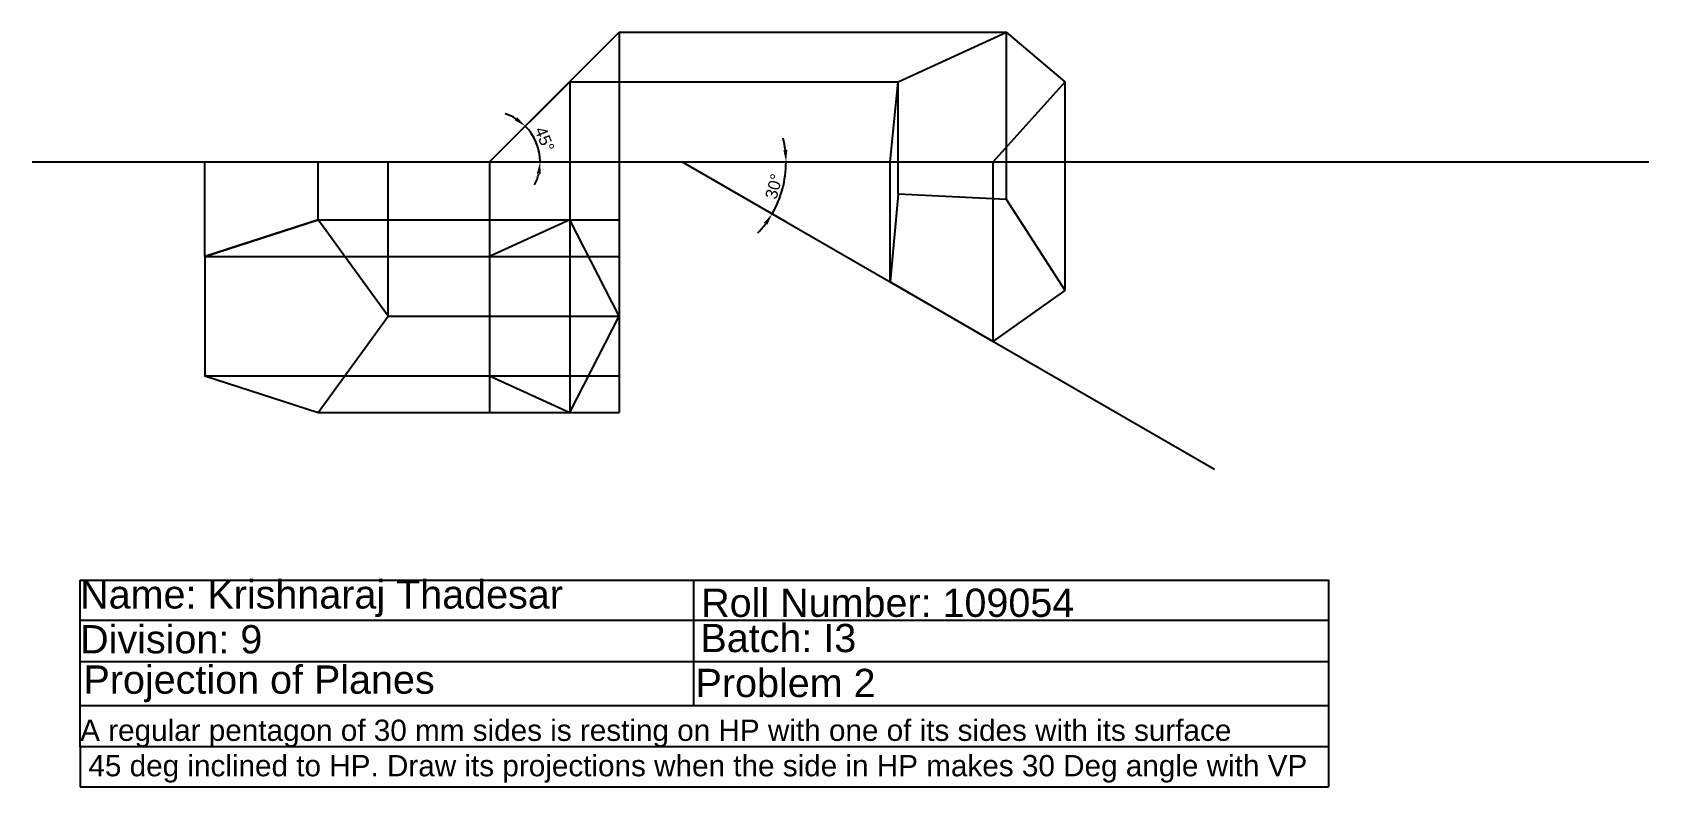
# Model space of a CAD drawing. Header units: millimetres. Extents: x 87 to 494, y 0 to 190.
import ezdxf

# ---------------------------------------------------------------- set-up
doc = ezdxf.new("R2010")
doc.units = ezdxf.units.MM
doc.styles.add('Arial_3', font='', dxfattribs={"height": 3})
doc.styles.get("Standard").update_dxf_attribs({"font": ''})
doc.styles.get('Arial_3').set_extended_font_data('Arial')
doc.styles.get('Standard').set_extended_font_data('Arial')
doc.dimstyles.new('Decimal-3', dxfattribs={"dimscale": 1.2, "dimtxt": 2.5, "dimasz": 2.5, "dimexe": 1.25, "dimexo": 0.625, "dimtad": 1, "dimtxsty": 'Standard', "dimcen": 2.5, "dimadec": 0, "dimazin": 0, "dimtfac": 1, "dimtmove": 0, "dimatfit": 3, "dimfxl": 1, "dimarcsym": 0})

# ---------------------------------------------------------------- blocks, each defined once
blk = doc.blocks.new('*D4')
at = {"color": 0, "lineweight": -2, "transparency": 16777216}
for start, end in [(6.5832, 13.1665), (330, 0), (316.8335, 323.4168)]:
    blk.add_arc((250.62, 156.99), 26.12, start, end, dxfattribs=at)
at = {"color": 0, "transparency": 16777216}
for points in [[(277.07, 160.01), (276.07, 159.95), (276.74, 156.99)], [(271.18, 141.69), (272.01, 141.14), (273.24, 143.92)]]:
    blk.add_solid(points, dxfattribs=at)
at = {"layer": 'Defpoints', "color": 0, "transparency": 16777216}
for p in [(87.01, 156.99), (250.62, 156.99), (493.89, 156.99), (275.17, 148.05), (384.55, 79.66)]:
    blk.add_point(p, dxfattribs=at)
at = {"color": 0, "transparency": 16777216, "insert": (273.68, 150.81), "char_height": 3, "attachment_point": 5, "rotation": 75}
blk.add_mtext('30°', dxfattribs=at)
blk = doc.blocks.new('*D5')
at = {"color": 0, "lineweight": -2, "transparency": 16777216}
for start, end in [(58.5208, 72.0417), (0, 45), (332.9583, 346.4792)]:
    blk.add_arc((202.1, 156.99), 12.74, start, end, dxfattribs=at)
at = {"color": 0, "transparency": 16777216}
for points in [[(209.06, 168.25), (208.44, 167.46), (211.11, 166)], [(213.99, 154.07), (214.99, 153.95), (214.84, 156.99)]]:
    blk.add_solid(points, dxfattribs=at)
at = {"layer": 'Defpoints', "color": 0, "transparency": 16777216}
for p in [(222.27, 177.16), (214.41, 160.28), (87.01, 156.99), (202.1, 156.99), (493.89, 156.99)]:
    blk.add_point(p, dxfattribs=at)
at = {"color": 0, "transparency": 16777216, "insert": (215.95, 162.72), "char_height": 3, "attachment_point": 5, "rotation": 292.5}
blk.add_mtext('45°', dxfattribs=at)

msp = doc.modelspace()

# ---------------------------------------------------------------- linework, layer by layer
at = {"color": 4}
for p, q in [((202.099, 156.985), (234.743, 189.629)), ((304.979, 177.16), (332.232, 189.629)), ((347.017, 177.16), (332.232, 189.629)), ((302.92, 156.985), (304.979, 177.16)), ((328.901, 156.985), (347.017, 177.16)), ((302.92, 156.985), (328.901, 156.985)), ((304.979, 148.896), (302.92, 126.789)), ((332.232, 147.559), (304.979, 148.896)), ((347.017, 124.626), (332.232, 147.559)), ((130.432, 133.135), (158.964, 142.406)), ((222.274, 142.406), (202.099, 133.135)), ((234.743, 118.135), (222.274, 142.406)), ((202.099, 133.135), (202.099, 103.135)), ((302.92, 126.789), (328.901, 111.789)), ((328.901, 111.789), (347.017, 124.626)), ((222.274, 93.865), (234.743, 118.135)), ((202.099, 103.135), (222.274, 93.865))]:
    msp.add_line(p, q, dxfattribs=at)
for p, q in [((234.743, 189.629), (234.743, 93.865)), ((234.743, 189.629), (332.232, 189.629)), ((332.232, 147.559), (332.232, 189.629)), ((202.099, 156.985), (222.274, 177.16)), ((222.274, 177.16), (222.274, 93.865)), ((222.274, 177.16), (304.979, 177.16)), ((304.979, 148.896), (304.979, 177.16)), ((347.017, 124.626), (347.017, 177.16)), ((87.005, 156.985), (493.885, 156.985)), ((130.432, 133.135), (130.432, 156.985)), ((158.964, 142.406), (158.964, 156.985)), ((176.597, 118.135), (176.597, 156.985)), ((202.099, 156.985), (202.099, 93.865)), ((250.618, 156.985), (276.599, 141.985)), ((250.618, 156.985), (384.55, 79.66)), ((302.92, 126.789), (302.92, 156.985)), ((328.901, 111.789), (328.901, 156.985)), ((158.964, 142.406), (234.743, 142.406)), ((130.432, 133.135), (234.743, 133.135)), ((176.597, 118.135), (234.743, 118.135)), ((130.432, 103.135), (234.743, 103.135)), ((158.964, 93.865), (234.743, 93.865)), ((253.424, 51.648), (253.424, 20.293)), ((413.303, 41.527), (99.046, 41.527)), ((99.046, 31.183), (413.303, 31.183)), ((99.272, 20.114), (413.529, 20.114)), ((99.046, 9.673), (99.046, -0.331)), ((413.303, 9.673), (413.303, -0.331)), ((99.046, -0.331), (413.303, -0.331))]:
    msp.add_line(p, q)
msp.add_lwpolyline([(130.432, 133.135), (130.432, 103.135), (158.964, 93.865), (176.597, 118.135), (158.964, 142.406)], close=True, dxfattribs=at)
msp.add_lwpolyline([(99.046, 51.648), (413.303, 51.648), (413.303, 9.673), (99.046, 9.673)], close=True)

# ---------------------------------------------------------------- texts
at = {"attachment_point": 1, "style": 'Arial_3'}
for s, width, gutter_width, insert, char_height in [('{\\fArial Unicode MS|b0|i0|c0|p2;Name: Krishnaraj Thadesar}', 366.14622, 35.576, (99.046, 51.648), 7.11526), ('{\\fArial Unicode MS|b0|i0|c0|p2;Roll Number: 109054}', 366.14622, 35.576, (255.376, 49.536), 7.11526), ('{\\fArial Unicode MS|b0|i0|c0|p2;Division: 9}', 366.14622, 35.576, (99.046, 40.36), 7.11526), ('{\\fArial Unicode MS|b0|i0|c0|p2;Batch: I3}', 366.14622, 35.576, (255.185, 40.665), 7.11526), ('{\\fArial Unicode MS|b0|i0|c0|p2;Projection of Planes}', 366.14622, 35.576, (99.893, 30.201), 7.11526), ('{\\fArial Unicode MS|b0|i0|c0|p2;Problem 2}', 366.14622, 35.576, (253.964, 29.347), 7.11526), ('{\\fArial Unicode MS|b0|i0|c0|p2;A regular pentagon of 30 mm sides is resting on HP with one of its sides with its surface^J 45 deg inclined to HP. Draw its projections when the side in HP makes 30 Deg angle with VP}', 560.15651, 26.737, (99.046, 16.548), 5.347429)]:
    msp.add_mtext_dynamic_manual_height_columns(s, width=width, gutter_width=gutter_width, heights=[0], dxfattribs=dict(at, insert=insert, char_height=char_height))

# ---------------------------------------------------------------- dimensions: what is measured, and where the dimension line sits
for base, line1, line2, picture, middle in [((214.408, 160.283), ((202.099, 156.985), (222.274, 177.16)), ((87.005, 156.985), (493.885, 156.985)), '*D5', (215.951, 162.723)), ((275.167, 148.05), ((87.005, 156.985), (493.885, 156.985)), ((250.618, 156.985), (384.55, 79.66)), '*D4', (273.679, 150.806))]:
    dim = msp.add_angular_dim_2l(base=base, line1=line1, line2=line2, dimstyle='Decimal-3')
    dim.commit()
    dim.dimension.update_dxf_attribs({"geometry": picture, "text_midpoint": middle})

doc.saveas('drawing.dxf')
